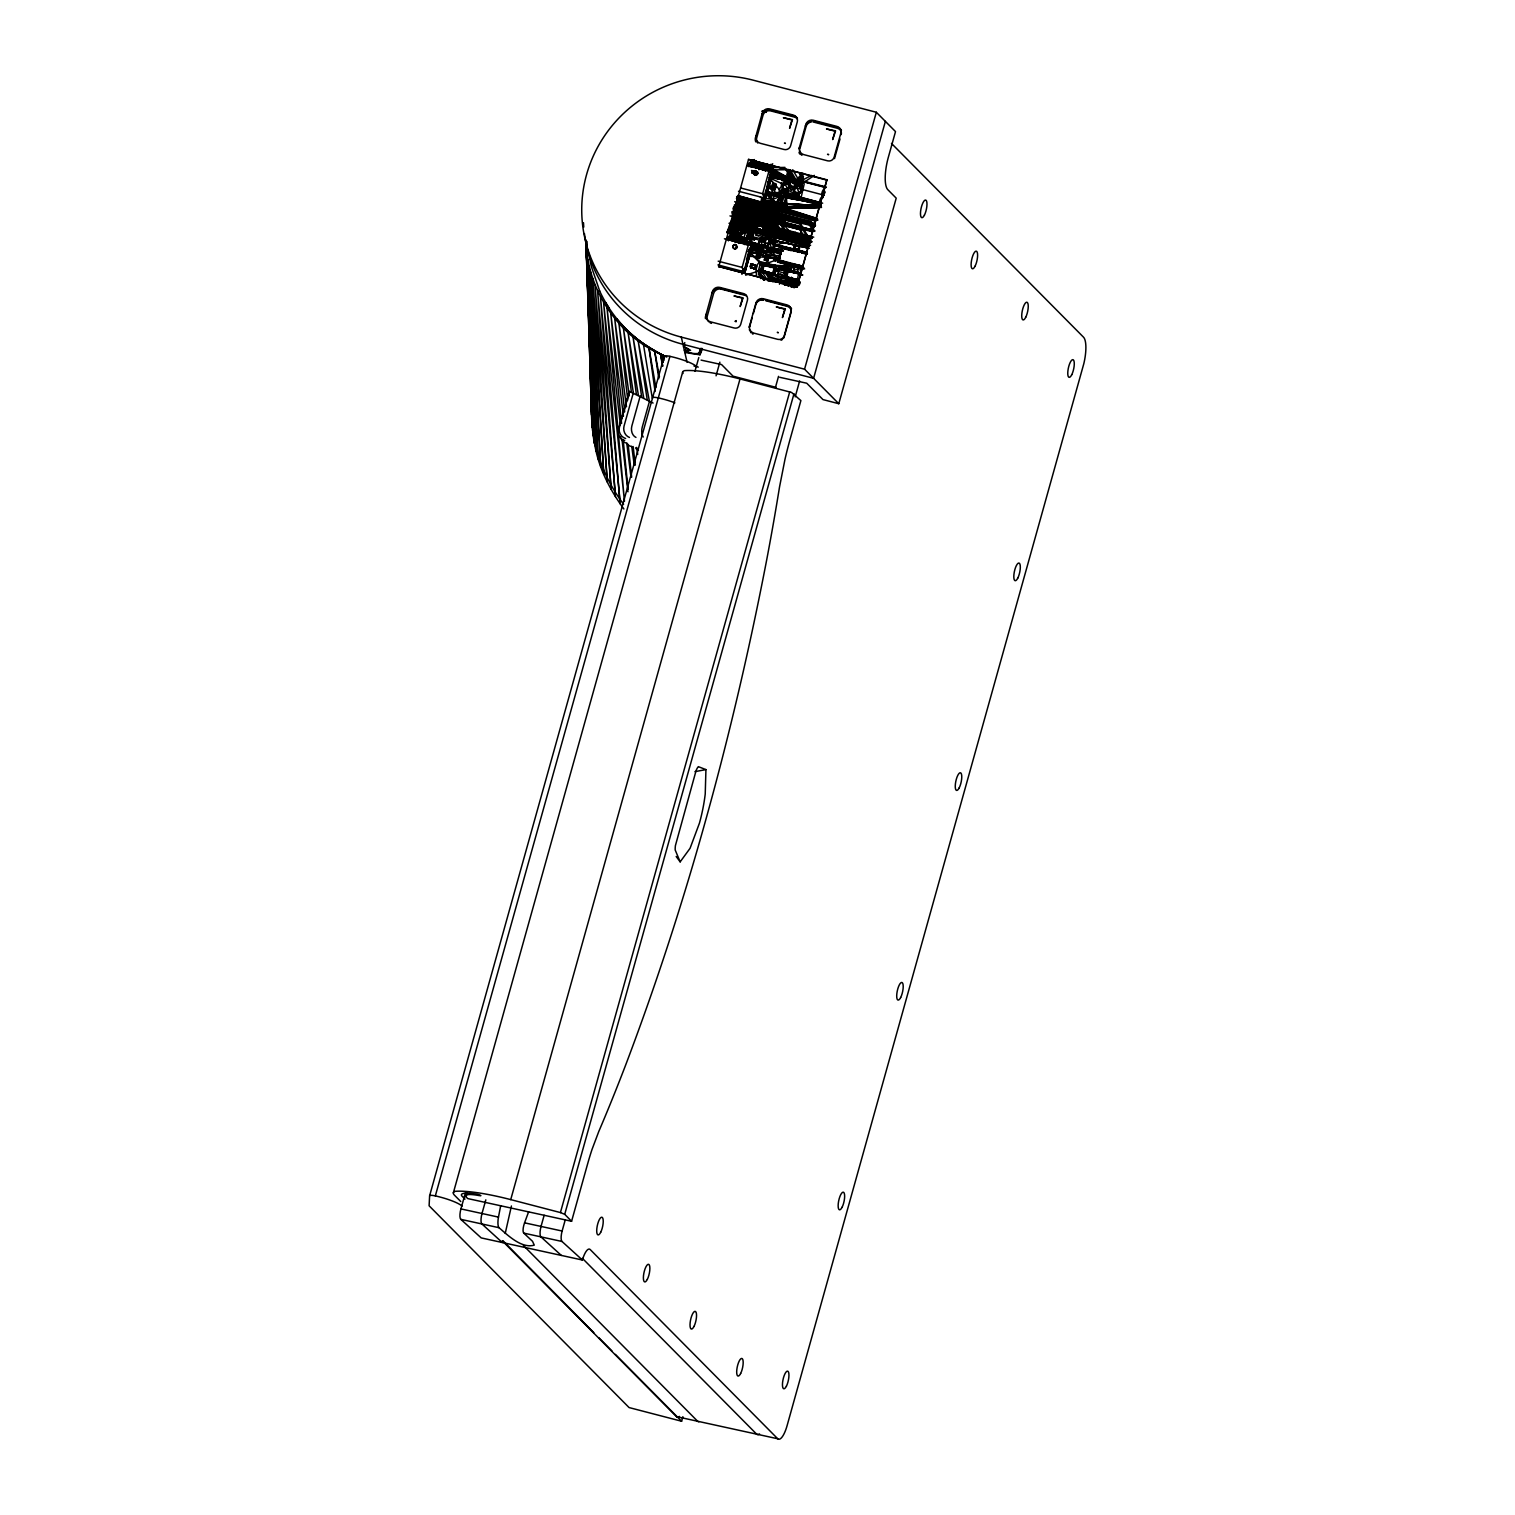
<?xml version="1.0" encoding="UTF-8"?>
<svg xmlns="http://www.w3.org/2000/svg" width="1515" height="1515" viewBox="0 0 1515 1515"><rect width="100%" height="100%" fill="white"/><g stroke="black" fill="none" stroke-linecap="round" stroke-linejoin="round"><path stroke-width="1.5" d="M623.877 508.964C608.727 488.36 596.702 464.291 593.937 438.649L585.907 240.146L592.081 427.533L590.585 369.3M786.834 209.979C783.141 192.254 787.478 193.958 798.045 198.541A3.409 3.352 -12.8 0 0 801.302 196.704L804.219 183.807L799.352 181.08L792.743 169.756M755.209 265.542L756.364 265.807L753.959 265.163L756.364 265.807C750.361 265.333 759.11 264.121 755.871 268.325C753.466 270.409 752.065 266.034 755.53 268.685L753.788 267.909M772.347 277.908L773.502 278.173L771.097 277.51L773.502 278.173C767.613 275.408 777.952 280.9 769.071 280.9M787.592 281.866L788.747 282.15L786.342 281.487L788.747 282.15C783.198 278.779 793.368 286.827 784.732 284.593L786.758 285.312M798.727 246.547L799.882 246.812L797.439 246.282L799.617 246.358L799.39 249.331L797.932 249.994L796.795 248.82L799.049 249.672L797.023 248.744M756.553 275.73C755.928 271.223 755.455 262.076 761.647 261.943L790.792 269.5L792.307 265.125M782.763 208.672C793.633 210.774 783.16 205.775 786.304 196.344L785.849 207.763L783.009 208.18L817.456 218.671L786.512 208.559L749.868 200.132L786.986 206.854L821.225 205.434L782.422 209.108L786.304 196.344L786.569 209.865L786.304 196.344L821.225 205.434L782.422 209.108L776.797 212.706L734.661 201.722M796.17 184.451C812.21 192.329 785.13 179.925 801.511 186.023M752.311 267.435L752.463 267.871C747.293 266.735 754.11 267.076 751.554 268.269L750.077 266.375L753.353 264.386M757.595 252.778C757.519 255.959 755.909 250.013 760.246 254.122L761.193 252.645L760.208 255.296L758.144 251.812M821.49 207.46L782.876 208.426L786.512 208.559L786.304 196.344M807.003 253.876L782.043 246.793L778.634 261.584L803.177 267.985L802.704 266.167L778.388 259.822L803.177 267.587L778.18 261.072L782.043 246.793L807.003 253.876L773.105 244.881L807.173 253.346L773.54 244.919C779.979 238.613 761.704 236.378 759.981 238.669M696.616 366.573A22.687 4.091 15.6 0 0 669.914 356.347A7.954 1.439 15.6 0 0 664.195 356.233L429.616 1195.79L429.105 1205.789L629.085 1407.568L681.617 1421.24L682.886 1416.695M663.968 360.418L664.195 356.233M768.692 258.592L766.552 259.936L764.734 259.463L765.264 258.308L768.238 258.345L765.908 259.766M751.326 244.407L752.974 244.938L744.869 272.567L752.387 245.051L751.364 244.767L744.13 270.901L744.187 272.189L751.497 244.294M772.991 173.146L773.426 170.987L771.874 170.722L764.734 198.503L771.817 170.911M765.529 240.449L763.257 248.668L757.973 247.456L763.219 248.782L757.973 247.456L760.303 238.575L765.17 241.207L759.943 239.843L760.246 238.688L765.511 239.938L752.368 236.681M758.257 245.866L763.427 247.362L759.924 239.806L765.189 241.037L759.962 239.711L757.898 247.134L763.219 248.782L765.511 239.938M768.825 242.002L774.07 243.195L772.347 249.388L767.12 248.062L772.347 249.388L768.825 242.002L774.032 243.423L774.392 242.135L769.166 240.79L766.855 249.672C770.586 252.721 775.85 249.293 768.919 249.028L772.442 249.748M794.258 192.007L796.208 184.338L799.731 185.758M794.182 191.629L799.333 193.125L795.848 185.569L801.075 186.97L795.886 185.474C787.232 195.435 804.2 199.09 801.435 185.701M770.718 267.511L774.146 265.239L790.792 269.5L786.967 268.534L784.637 276.582L786.721 278.381C787.137 275.01 786.19 267.89 788.311 270.2L788.52 271.924M788.311 270.2C786.569 280.767 784.107 279.688 786.55 269.746L800.488 273.363L800.772 274.954L799.049 274.291M764.431 265.371L776.324 267.076L774.752 275.2L772.707 273.325L774.487 266.924L762.367 263.459L760.795 271.639L762.537 272.113C765.264 262.587 761.912 259.084 760.776 271.677L762.632 271.772M730.06 236.132C733.771 235.033 736.176 224.409 729.207 225.905L733.374 227.231L730.097 226.625M728.336 236.908L759.356 245.108L757.973 245.885L757.727 249.293L770.927 252.721L779.6 249.539L782.952 250.316M751.876 161.897L766.628 165.476L767.404 166.839L750.607 162.446L766.723 166.328M763.996 229.958L764.147 231.151L763.333 227.269L767.991 227.364L810.184 236.889L732.37 218.217L799.731 236.795L787.364 233.689M767.802 247.286C764.431 251.036 760.587 242.589 768.238 247.305M730.571 224.296L730.855 221.815L762.443 230.507L766.76 229.352L765.643 227.42L732.578 218.16L812.135 237.344M768.787 243.688L769.98 239.465L808.877 248.195M769.033 232.78L769.677 232.59C766.42 219.391 813.479 245.127 812.04 237.457M769.525 231.397L769.677 232.59M769.222 279.82L767.878 280.199L768.768 276.961L770.434 276.772L768.067 276.166L770.15 277.321L769.222 279.82L787.933 283.57L793.14 280.597M771.855 228.443C773.464 239.843 773.597 224.485 768.673 229.504C769.582 235.564 775.263 229.731 771.646 226.341L765.511 224.618M774.582 233.31L777.517 233.651L774.241 232.78L775.017 229.977L777.952 230.318L774.733 231.416L777.517 233.651L777.952 230.318L769.487 228.538L773.142 232.685L772.044 230.545M775.604 229.712L776.4 231.681L774.373 233.632M771.002 254.993L775.055 254.804L774.203 257.91A3.295 3.238 -12.8 0 0 775.756 261.413L777.233 255.372C771.343 259.235 747.387 242.495 750.645 251.604L744.509 273.382M793.955 193.03C809.976 197.083 782.782 189.905 799.163 194.393C797.231 198.067 778.577 180.777 782.308 192.67L822.683 203.18M780.964 235.014C775.169 225.735 808.48 240.62 812.362 237.912M780.528 234.901L780.585 234.276M788.766 278.192L782.952 277.718C820.713 284.668 769.033 279.745 786.418 274.707M785.622 237.116L787.137 233.14L811.889 237.647M786.115 235.715L786.266 236.908L785.414 235.886M775.15 204.071L764.677 201.23L777.839 205.434L764.677 201.23L778.009 205.169L776.741 204.222L780.869 194.924C774.904 202.234 749.338 200.226 776.021 206.362C779.979 204.506 782.573 196.249 779.468 192.935A6.174 6.06 -12.8 0 1 781.21 186.667L781.551 182.879L791.985 185.606C787.118 192.5 796.473 188.958 793.841 182.842C788.463 182.482 777.99 176.895 769.923 175.967M733.222 210.774L779.808 222.894L787.137 233.14L785.262 233.821L785.641 236.189L788.879 235.109L786.74 232.571L781.21 231.132L775.964 224.353L731.897 212.876M788.255 233.992L793.784 235.45L788.842 234.238L789.883 235.753L788.917 237.079L788.728 233.916L792.818 233.916M809.957 242.911L786.74 236.832L794.599 237.533L794.466 234.579L791.606 235.185L792.193 238.821L791.322 235.753L788.917 234.503L792.193 234.011L792.932 231.7L791.057 231.928C794.277 238.499 791.095 234.711 788.311 233.462C791.209 233.234 788.52 238.594 786.152 236.586M791.796 238.347C793.746 232.06 783.577 228.292 783.918 221.91L734.207 208.956M732.37 218.217L765.018 227.383L763.333 227.269L764.791 230.469L792.44 237.666C797.856 236.586 789.826 232.098 788.955 230.545L792.08 234.787L788.728 233.916M738.127 199.961L776.362 209.922L780.907 207.347L784.808 193.333C788.823 190.17 800.943 201.135 799.2 191.894M800.583 188.485C808.934 176.99 772.12 182.292 770.321 175.418M788.463 285.899L796.057 281.582L795.508 279.953M774.525 266.848L762.386 263.459L764.071 264.046L762.215 270.749L772.707 273.325L776.267 267.227C773.995 264.633 775.832 271.942 774.714 275.294L758.485 271.109L745.626 275.162M798.689 273.136L786.55 269.746L800.45 273.476M783.728 183.448L784.107 184.66M772.972 274.84L774.752 275.2L758.352 270.712L760.076 264.538L796.17 273.211M766.476 194.715L768.313 181.819L767.935 195.359M791.322 235.753L790.262 238.669L731.082 223.254L731.953 222.307L763.636 226.208L762.443 230.507L732.692 222.648L733.071 225.091L732.484 222.459L763.636 226.208L729.984 215.888M733.184 224.845L732.275 223.728L731.461 224.94M727.901 230.166L729.018 226.947L753.334 233.253C743.373 229.901 728.223 232.59 746.175 239.995M729.87 229.939C740.04 230.015 745.361 243.006 733.487 228.064L737.843 234.219L731.442 235.355L746.081 239.162L738.866 234.484L733.014 237.382L743.183 240.355L745.986 231.094A3.276 3.219 -12.8 0 1 748.448 228.935L792.781 240.563L796.776 238.31L793.652 237.514L793.974 238.916M750.72 163.014C757.898 162.692 754.375 164.662 756.761 166.214M747.217 200.15L736.745 197.101L748.41 199.753L736.593 196.685L761.685 203.218L766.154 193.295L768.162 181.989M766.154 193.295L767.916 193.465L767.082 192.291L772.29 173.657L824.33 186.894M770.605 175.286C773.559 178.903 765.492 185.455 771.495 186.762A7.935 7.764 -12.8 0 1 770.51 200.188L776.475 202.991L820.789 205.87L775.945 202.859L775.093 203.786L764.848 200.965L775.112 203.521L775.604 205.718M775.396 205.207L776.551 204.298L777.176 205.377M776.873 205.851L776.229 202.877L780.869 194.924L776.892 203.692L778.009 205.169L776.021 204.62L786.702 206.816M768.541 187.879L768.976 188.012A5.643 5.53 -12.8 0 1 772.688 193.371L771.987 195.871A5.643 5.53 -12.8 0 1 765.984 198.673L765.548 198.579M788.614 271.564L786.872 271.166M798.708 273.022L797.136 281.146L786.74 278.23L798.916 281.563L797.136 281.146L796.928 279.423M755.777 266.337L755.341 267.909M772.915 278.703L771.571 280.692L772.48 280.275M787.724 284.233L786.815 284.65L788.16 282.68M799.295 247.343L798.86 248.915M768.389 181.8L767.329 193.787L772.366 195.075L766.817 194.109L776.229 202.877L768.541 200.851L775.415 203.048L775.813 205.907M762.537 272.113L760.833 271.526M785.338 143.471L784.429 143.111L785.395 143.319M778.255 332.561L777.29 332.334L778.199 332.713M787.554 285.521L788.898 285.691L787.592 285.369M750.645 246.055L763.427 249.729L757.727 249.293C765.7 247.437 775.472 260.959 774.373 242.154M772.688 273.344L774.411 273.931L760.492 270.143L774.411 273.931L762.272 270.56M797.174 281.108L798.954 281.468L784.675 276.393L788.255 270.409M790.262 238.669L730.287 223.822L760.189 230.848L760.284 228.86L731.897 221.417L730.855 221.815L731.991 223.784M737.275 247.343L734.794 244.502L733.052 245.714L733.127 247.892L735.362 248.971L737.275 247.343L735.23 244.483L733.298 245.43L733.109 247.797M757.822 173.657L755.341 170.816L753.599 172.028L753.675 174.206L755.909 175.286L757.822 173.657L755.777 170.797L753.845 171.744L753.656 174.13M756.458 272.302L756.118 271.147M782.403 231.113L777.384 229.882L774.809 225.015L732.256 213.88M784.164 182.804C796.436 201.779 771.116 184.792 787.649 190.36L789.391 184.167L784.164 182.804L789.466 184.622L787.383 192.007L782.138 190.133M798.613 280.029L784.637 276.582L798.613 280.029L798.954 281.468M528.602 1211.849L524.569 1222.832A8.711 2.708 -72.8 0 0 523.773 1233.115L532.523 1241.315L534.265 1245.122C521.709 1248.871 508.131 1235.52 499.003 1227.699A8.711 2.462 -82.5 0 1 498.473 1217.113L500.67 1205.751M766.855 249.672C768.238 251.225 778.899 251.49 767.139 248.062L772.006 250.714L766.817 249.142L769.128 240.961M782.213 190.53L784.486 181.743L789.732 183.675L784.467 181.762M789.637 183.315L789.466 184.622M824.804 192.462L824.52 193.409M787.876 171.65L788.747 169.529L790.054 172.199L787.876 171.65L789.788 172.369M505.234 1233.399L511.426 1205.978M773.029 183.542L772.65 184.868L774.184 185.588L773.332 185.133C775.907 180.645 774.62 189.47 776.381 184.849C774.695 182.955 771.362 188.921 772.726 183.126M754.091 162.484L753.694 160.514M774.051 267.511L774.601 265.314M790.622 170.513C792.212 174.888 791.625 169.131 789.22 171.498L790.186 169.926M758.03 244.01L759.015 241.813L758.144 244.18M764.431 245.676L765.416 243.479L764.545 245.847M782.213 187.178L783.198 185L782.516 187.405M767.991 244.294L767.026 246.377L767.688 243.972M788.614 188.845L789.599 186.667L788.917 189.091M774.392 245.96L773.426 248.043L774.089 245.638M823.573 195.511L822.683 197.878L823.365 195.454M775.226 189.015C763.958 183.94 776.57 191.496 774.866 189.451L771.173 188.485L772.48 188.826M794.958 264.216L793.368 272.283M653.079 403.047L629.445 391.457L618.29 429.635A9.09 8.882 -12.9 0 0 624.691 440.467M629.445 391.457L619.427 427.306A9.09 8.806 58.1 0 0 625.638 438.517M633.459 392.404L624.047 426.056A9.09 8.124 83.9 0 0 629.482 437.475M640.239 395.888L631.85 425.98A9.09 6.893 -86.8 0 0 635.959 437.418M649.575 400.926L642.265 427.079A9.09 5.208 -81.8 0 0 643.231 437.021M429.616 1195.79A7.954 1.439 15.6 0 1 435.335 1195.903L669.914 356.347M684.799 342.598L683.568 346.973A8.957 1.61 15.6 0 1 689.268 350.003A8.957 1.61 15.6 0 1 684.326 350.268M686.049 348.128L684.837 352.484L699.949 354.813L702.221 349.302M453.345 1192.854L682.64 372.16M718.697 266.81L748.524 159.397L826.906 179.793L797.06 287.225L718.602 266.451L797.06 287.225M728.336 240.374L729.34 236.795M732.256 226.606L733.127 224.542L790.622 239.995L734.605 225.224L735.722 227.061L733.393 228.386M748.883 166.688L749.982 163.563M728.431 240.828L729.435 237.249M729.851 236.927L730.741 233.727C720.553 232.06 734.851 231.947 729.965 237.382M756.155 160.798L751.989 161.669L752.406 160.173L753.978 160.552M684.269 344.625L684.837 347.143L690.575 350.344L685.67 350.76L685.916 351.726L692.374 353.336A17.688 3.2 15.6 0 0 699.286 352.768L700.498 348.393M891.483 143.433L1083.528 337.201A24.732 7.367 -77.7 0 1 1083.831 363.638L787.08 1425.691A18.521 5.511 -77.7 0 1 777.725 1438.758L590.206 1249.553A15.548 4.621 -77.7 0 0 582.404 1260.025L481.202 1237.906L460.806 1219.348A8.692 2.594 -77.7 0 1 460.92 1208.913L465.37 1192.987M694.968 371.213L698.794 357.559M699.949 354.813L701.786 348.261M731.253 229.674L745.986 231.094L738.866 234.484L743.846 238.802L733.563 236.132L733.942 234.749L738.828 234.2M682.981 373.523A38.689 6.988 15.6 0 1 684.572 370.626A69.842 12.612 15.6 0 1 740.021 378.939L791.587 392.461L800.886 400.585L790.243 438.725A142.637 42.42 -77.7 0 0 785.035 459.083L779.543 486.902A825.202 245.43 -77.7 0 1 766.249 562.198C733.203 732.805 687.602 901.217 626.112 1063.833A821.888 244.445 -77.7 0 1 598.766 1131.535L592.024 1149.449A104.099 30.963 -77.7 0 0 587.593 1163.993L571.591 1221.279L467.737 1198.573L466.014 1196.831L467.283 1192.267M735.57 238.84L735.968 236.605L735.002 242.097M756.118 165.173L756.515 162.919L756.648 165.305L749.433 163.033L755.871 164.699M755.53 168.43L756.534 164.851M738.373 243.404L740.286 237.722L739.888 239.976M758.92 169.737L759.81 165.703M760.341 165.836L760.833 164.037L760.435 166.29M745.399 240.98L748.315 231.492L753.372 232.818L749.054 231.075M766.06 167.748L767.366 164.226M765.473 171.006L766.476 167.445M744.926 244.691L745.929 241.112M749.811 242.552L750.607 238.897L746.289 237.779L748.865 232.117L748.145 235.507M749.186 241.964L742.123 267.416L744.073 271.734L717.94 264.917M800.375 234.56L801.624 230.053L755.758 218.103L753.883 224.845L757.992 226.038M769.734 168.298L762.67 193.731L764.62 198.048L738.487 191.25M768.844 172.312L769.828 168.733M749.717 242.116L750.607 238.897L746.289 237.779M761.079 201.552C762.746 191.231 763.219 205.945 757.955 201.362L737.559 195.53L761.174 202.006M770.264 168.43L771.154 165.211L767.461 164.68M770.359 168.885L771.154 165.211M750.095 244.275L763.219 197.329M772.707 163.734L770.908 167.654L749.736 165.798M741.933 274.404L743.164 269.973M746.441 259.841L749.641 248.441M750.91 243.896L766.192 189.186M767.461 184.622L769.374 177.785M485.823 1199.861L481.997 1213.515A8.692 2.594 -77.7 0 0 481.884 1223.95L502.298 1242.527A15.548 4.621 -77.7 0 1 502.866 1240.69L593.823 1332.67M716.065 375.815L719.871 362.161M775.282 204.298L761.894 202.84L766.344 193.806L775.282 204.298L764.677 201.23L775.491 204.487L761.894 202.84L766.306 192.765L768.181 181.914L765.416 198.901L767.158 194.034L821.3 204.052M772.48 173.013L772.934 171.384L748.031 164.832M771.76 188.03L776.021 187.424L772.233 186.515A4.242 4.147 -12.8 0 1 774.998 187.235L776.021 187.292L771.911 187.519M750.929 263.799L753.447 264.462L750.929 263.799L752.311 264.784M750.607 266.905L753.372 264.955L750.777 264.33L753.372 264.955L750.38 265.939L753.372 264.955M774.601 188.769L775.434 188.296M764.545 231.606L764.583 227.458L766.306 228.348L766.533 231.265M756.667 256.035L758.447 255.921L756.421 256.944L759.47 258.421L755.909 257.512L756.042 255.789L760.322 255.959L757.595 257.247M763.901 228.632L764.583 227.458M766.079 229.182L765.662 227.742M758.239 257.417L759.64 257.796L756.421 256.944L760.303 256.319M812.021 237.268L764.014 226.322L767.991 227.364L766.779 231.643L762.443 230.507L763.333 227.269L763.674 228.538M769.431 230.072L770.112 228.898L770.074 233.045M770.775 228.159L765.075 225.659M769.052 231.871L772.006 231.34L772.082 232.704L771.192 229.182M788.766 174.945C794.068 173.808 789.126 172.464 787.611 174.642C797.079 177.482 782.535 175.248 788.482 172.767M786.588 180.702L787.194 178.562M766.704 255.221L765.908 255.278C762.064 257.891 769.961 250.884 768.806 257.512C767.347 257.891 769.734 253.497 765.908 255.278L766.95 256.243L767.859 254.671M772.631 232.837L771.533 231.738L771.855 233.159M771.286 239.711L771.893 237.571M790.925 175.57L787.611 174.642L789.429 175.115L791.417 173.562M788.766 181.27L789.372 179.13L769.942 172.255M775.604 234.484L775.642 230.356L777.365 231.227L777.612 234.143M774.184 235.639L776.513 236.245M774.96 231.511L775.642 230.356M749.186 327.24L755.928 303.019A6.117 5.984 -12.9 0 1 763.427 298.758L787.043 304.913A5.624 5.511 -12.9 0 1 790.963 311.654L784.259 335.648A5.303 5.189 -12.9 0 1 777.763 339.341L753.978 333.148A6.268 6.136 -12.9 0 1 749.603 325.63M773.464 240.279L774.07 238.139L775.585 238.594L777.29 242.495L761.098 237.268L765.851 238.499L764.677 242.722L768.881 243.801M775.68 232.723L774.885 233.424L775.207 230.659M799.049 148.735L805.791 124.514A6.117 5.984 -12.9 0 1 813.309 120.253L836.924 126.408A5.624 5.511 -12.9 0 1 840.844 133.15L834.14 157.143A5.303 5.189 -12.9 0 1 827.645 160.836L803.859 154.644A6.268 6.136 -12.9 0 1 799.484 147.125M749.565 327.089L752.103 318.036M753.372 313.51L755.89 304.477M775.377 234.711L775.964 232.571M777.138 232.06L776.722 230.621M799.806 149.076L806.132 126.465A6.23 6.098 -12.9 0 1 811.358 121.976M781.134 235.942L781.172 231.795L782.895 232.666L783.141 235.583M460.768 1201.547L454.538 1195.259A38.689 6.988 15.6 0 1 455.276 1191.301A69.842 12.612 15.6 0 1 510.725 1199.615L740.021 378.939M780.49 232.95L781.172 231.795M782.668 233.518L782.251 232.079M793.595 192.689L794.409 190.985M799.806 176.838L801.587 176.725L799.541 177.747L802.59 179.225L799.049 178.315L799.163 176.592L803.499 176.895L800.715 178.05M772.461 277.397L773.048 275.257M781.418 249.52C776.892 271.602 778.312 252.304 782.346 248.346L782.005 247.362L806.34 253.138M782.043 246.793L778.18 261.072L802.704 266.167M802.874 178.675L799.541 177.747L801.378 178.221L803.367 176.668M803.954 174.339L802.174 174.793C796.795 170.513 802.95 178.656 803.064 174.111L804.238 173.789L803.234 173.468M786.664 237.382L786.702 233.234L789.732 237.003M778.634 261.584L780.755 254.028M786.02 234.389L786.702 233.234M788.671 237.022L787.781 233.518M778.596 271.526L778.255 268.553L801.34 267.284M781.74 260.807L781.134 262.947L786.399 263.023M788.595 238.158L789.334 234.636M792.231 234.674L791.55 235.829L793.311 234.958L794.731 237.969M793.727 236.397L793.311 234.958M783.615 272.833L784.581 270.541L786.361 270.674M782.838 281.222L785.338 281.866L783.028 281.222C789.599 282.813 779.865 281.714 783.842 281.43L784.013 280.313L783.198 281.26M782.687 281.752L785.376 282.282L783.085 283.135L783.009 281.904L785.376 282.282L783.861 284.517M794.485 246.585L796.966 246.017L794.125 245.544L793.349 248.782L796.019 248.877L793.822 246.642L795.318 247.816M785.849 280.881L786.455 278.741L788.236 278.874L782.668 277.397L788.576 278.571L782.516 276.999M788.539 271.242L789.145 269.102L790.792 269.5C785.565 265.352 781.532 273.287 779.07 266.47L778.653 268.761L802.42 274.859L798.386 273.798M784.903 284.479L787.914 285.009M799.295 265.371L797.761 270.863L799.674 274.139L802.817 275.048L799.295 274.291M796.985 286.865L826.906 179.793M824.084 194.015L824.899 191.382M834.519 158.602L840.011 138.982M544.15 1215.257L541.044 1226.43A8.692 2.594 -77.7 0 0 540.912 1236.865L561.326 1255.424M775.377 387.707L778.54 376.345M510.725 1199.615L560.417 1212.568L789.713 391.874M571.591 1221.279L564.716 1214.329L794.011 393.654M582.404 1260.025L561.989 1241.467A8.692 2.594 -77.7 0 1 562.122 1231.032L565.247 1219.859M795.186 396.854L799.636 380.947M876.333 112.261L895.517 131.597L888.339 157.276A27.119 8.067 -77.7 0 0 887.809 189.678L896.217 198.162L838.78 403.71L804.56 369.187L876.333 112.261L753.106 80.162A135.611 132.752 -12.9 0 0 586.57 174.623A135.611 132.752 -12.9 0 0 681.314 337.106L687.09 362.35M885.385 121.37L813.593 378.314L682.962 344.303A135.611 132.752 -12.9 0 1 584.43 233.556M782.554 276.563L763.2 272.662L777.006 275.938L779.032 269.916L775.188 271.791M766.666 195.227L766.306 192.765L767.556 192.5L772.82 173.789M728.412 229.125L731.669 229.977L730.855 234.181M748.259 234.295C754.072 233.064 749.471 243.688 746.403 238.234M750.19 239.219L752.235 233.405L748.978 232.553M778.786 258.932L780.869 249.445M795.034 187.86L794.049 189.943L794.731 187.519M801.435 189.526L800.45 191.61L801.132 189.186M779.468 284.233L780.225 281.601L787.933 283.57L772.063 279.461M730.325 234.03L732.389 228.235L729.113 227.383M746.914 238.366L747.634 236.946M770.851 164.321L770.737 165.533L771.286 164.415M791.398 277.15L789.694 280.578L787.005 281.184M774.411 242.646L769.203 241.283L774.449 242.57M778.54 259.614L781.02 250.089M786.399 277.056L784.637 276.582M796.833 279.764L798.575 280.18L786.474 276.753L796.909 279.536M754.356 240.071C756.818 234.977 751.307 239.484 753.997 240.014M765.245 241.529L760.019 240.184M761.837 114.742L762.121 113.909A6.969 6.836 -12.9 0 1 769.506 109.724L794.807 116.314A6.496 6.344 -12.9 0 1 797.458 118.303M711.974 293.247L712.258 292.414A6.969 6.836 -12.9 0 1 719.625 288.229L742.009 294.005M805.393 126.067L805.677 125.253A6.969 6.836 -12.9 0 1 811.226 121.067M699.286 352.768L700.744 348.923M757.955 246.945L763.2 248.82L758.049 247.305M757.86 173.146L754.622 175.096M787.819 209.6L787.232 206.968L821.225 205.434L787.061 208.54L787.232 206.968L776.854 203.976L821.206 206.154M766.211 193.56L761.894 202.84L763.238 197.992L765.984 198.673M777.062 205.642L776.475 202.991L780.869 194.924L776.892 203.692M789.807 185.038L788.406 185.872L824.349 195.246M780.869 194.924L776.835 203.427L821.206 206.002M794.296 240.355L776.684 244.635L775.055 246.718L773.938 244.805L807.381 253.327M751.307 240.525L749.906 241.302M777.858 234.2C774.127 228.235 787.213 230.659 783.047 235.09C777.971 235.431 779.941 226.133 777.384 234.598M783.672 235.09L783.482 231.757L786.077 232.856L780.111 234.749M800.337 282.339L767.953 280.881L763.124 273.571L764.583 271.886M766.704 272.681L766.135 274.234L770.832 279.726M747.937 235.166L751.516 235.98M766.325 231.719L767.991 227.364L766.192 227.686M781.892 283.93L784.543 282.301M766.76 229.352L767.991 227.364L766.609 228.159M826.338 187.046L770.51 172.502L791.152 179.509L785.849 169.453M764.961 272.984L770.396 274.404M772.442 267.076L767.101 265.712M789.126 279.271L794.58 280.692M799.863 174.111L802.363 175.664M766.798 228.727L767.991 227.364M763.617 229.163L762.443 230.507L809.749 242.873L732.824 222.875L760.151 230.413M776.627 205.983L776.305 204.563L778.009 205.169L776.551 204.43L786.171 207.025L775.756 204.601L786.512 208.559L760.492 203.616L817.021 219.239M779.789 276.601L777.081 278.268L778.331 273.742L786.115 275.749M796.739 286.657L799.92 283.513L796.284 286.752M680.159 861.865L690.064 848.305L699.419 823.232A59.596 17.726 -77.7 0 0 705.232 793.993L705.933 769.601L698.358 766.666A9.469 2.822 -77.7 0 0 696.01 770.908L675.425 845.559A11.325 3.371 -77.7 0 0 675.198 850.01L680.159 861.865L676.182 856.486M774.866 231.852L776.4 231.681L775.055 232.837M783.066 234.219C783.085 237.003 777.271 231.492 781.001 231.909L775.964 224.353L781.607 231.7L776.759 223.5L731.859 211.721M785.641 236.189L791.171 237.628L787.364 236.908C798.613 240.014 779.941 234.2 786.531 233.348L779.808 222.894L786.74 232.571L784.031 232.874M791.303 234.579L791.928 236.605M774.07 238.139C768.408 234.655 758.295 237.685 755.568 233.594A3.276 3.219 -12.8 0 0 754.584 230.526L792.781 240.563L793.443 238.253C787.952 235.071 795.299 240.393 797.382 236.17A4.393 4.299 -12.8 0 0 795.11 232.268L793.841 234.901L810.317 237.779M751.989 161.669L754.451 159.548M751.042 162.465L766.628 165.476M811.434 175.399L796.606 183.163L796.227 187.443M764.98 258.554L766.76 258.44L764.98 257.702L764.223 260.012L768.105 260.75L766.552 259.936M753.618 172.123L755.796 170.892M733.071 245.809L735.684 244.635M794.201 287.528L799.447 283.57L794.333 287.282M793.993 287.698L799.39 283.608M824.463 188.977L823.194 189.905A8.56 8.37 -12.8 0 0 821.793 194.886L822.285 196.742L821.016 197.726A8.56 8.37 -12.8 0 0 819.615 202.707L820.221 204.127M753.845 171.744L754.924 171.006M733.298 245.43L734.377 244.691M793.462 233.992L787.289 232.477L797.382 236.17L794.428 237.685M769.942 175.399L801.378 184.073L814.388 175.361M762.973 231.189L764.374 230.697M775.396 188.068L771.646 186.818M786.815 281.923L787.364 281.809M786.645 285.293L784.77 284.971M796 286.695L799.352 284.801M793.405 286.657L799.238 283.343L791.493 287.339M732.976 229.901L735.741 228.329L735.154 230.469L738.79 232.799L739.434 235.772M738.562 234.257L738.165 235.639L733.487 228.064L738.79 232.799L745.986 231.094L738.866 234.484L748.107 231.89C735.892 231.473 736.29 237.041 748.107 231.89L739.263 233.102L739.756 235.317M766.704 236.378L770.34 237.23L766.268 236.226M765.757 253.611L762.916 252.74L766.192 253.781M786.399 283.949L787.364 283.608L784.581 282.737L786.626 283.835L785.509 283.551M770.775 280.142L770.302 280.408M763.825 229.731L762.443 230.507L764.223 230.185M775.699 184.83L775.661 183.694L774.184 184.451M762.234 268.401L758.39 270.276L762.518 271.355M791.36 286.96L798.765 283.191M792.383 236.207L793.159 235.374M757.121 174.755L755.455 175.229M736.574 248.441L734.074 248.782M791.095 286.657L799.163 283.116M771.893 254.918L774.26 253.138L775.244 249.274L773.483 246.282M776.419 280.597L778.123 282.245L780.225 281.601M776.4 258.705L748.391 251.244L763.371 264.671L777.214 259.614L748.391 251.244L761.269 264.14M802.174 185.417L785.717 180.474L782.138 180.739L786.096 178.278M765.416 198.901L760.379 197.367M766.609 251.509L771.779 252.607L778.653 250.354L778.161 252.058L776.608 249.369L779.96 247.286L799.844 252.418M733.563 236.132L738.6 234.541L739.187 235.904M739.263 233.102L745.986 231.094L739.301 234.143L748.107 231.89L739.396 233.348L745.986 231.094L739.434 233.897L748.107 231.89L739.453 233.613L745.986 231.094L739.055 232.912M754.318 264.898L755.985 265.258L755 264.822M788.217 285.824L798.67 282.964M796.265 273.268L784.997 270.409L789.466 271.488L803.897 267.587M770.321 231.909L768.711 231.34L771.533 231.738M776.172 234.768L774.032 231.549L775.207 234.03M781.702 236.207L780.206 233.48M787.232 237.647L785.736 234.92M769.544 279.764L770.624 279.839L769.734 279.196M769.147 230.602L769.942 229.03M768.181 257.72L768.503 256.849M786.683 234.333L791.606 235.185M791.606 171.214L791.303 170.684M767.329 254.747L768.73 256.035M789.201 236.529L788.633 234.882M694.93 771.646L705.933 769.601M767.878 280.199L768.881 280.029L767.897 280.067M731.442 235.355L738.316 234.522L731.764 234.181L738.6 234.541L731.442 235.355L738.051 234.408L731.764 234.181L733.942 234.749M768.067 276.166L770.434 276.772M794.409 236.548L797.382 236.17M772.006 231.34L772.139 229.598M788.917 237.079L788.879 235.109M785.3 284.214L798.557 282.642M758.314 252.532L759.204 252.342M787.857 173.733L789.637 173.6L787.857 172.88M747.141 165.703L771.987 171.062L758.882 168.43M799.977 193.238L793.254 193.901L799.352 195.492L793.235 194.337L798.405 196.306M724.416 238.802L748.372 245.051L751.44 244.748L747.065 243.858M769.544 234.674L766.401 233.84L770.984 234.806M821.225 205.434L787.308 208.388L819.274 207.479M790.944 172.293L791.417 171.877M771.173 188.485L774.335 188.996M758.182 166.764L770.548 169.907L774.828 166.593M776.021 204.62L785.982 207.233L775.756 204.601L786.247 208.464L783.009 208.18L785.906 208.028M775.32 186.402L775.51 185.493M787.573 239.124L790.357 239.843M754.11 265.598L754.981 265.485M771.571 277.946L772.12 277.851M787.497 208.199L819.35 207.404M772.65 184.868L774.014 185.114M788.558 171.252L789.902 171.479M770.908 167.654L785.035 167.408M770.548 169.907L786.19 169.718M819.331 207.025L787.44 207.157L787.933 209.354M787.232 206.968L819.255 206.968M821.452 206.93L786.986 206.854L776.741 204.222L786.418 206.892L776.551 204.43M772.423 281.714L798.405 282.32M795.318 244.957L794.674 245.922M763.371 252.607L764.109 252.361M766.59 256.224L765.908 255.278L766.779 256.3M783.009 208.18L786.039 208.275M788.444 237.476L788.595 235.658M791.322 174.13L788.917 173.676M803.272 177.255L800.867 176.8M768.067 237.533L767.366 236.813L768.787 237.495M760.151 256.452L757.803 256.111M768.465 258.951L766.117 258.611M765.302 265.182L774.222 267.492L765.302 265.182L801.454 266.829M801.416 268.231L800.242 270.428L801.397 272.302M794.125 237.098L810.487 237.969M763.371 264.671L803.177 266.867M775.794 231.89L775.472 230.469L774.733 231.416M747.709 256.205L780.414 258.156M788.387 169.566L796.606 183.163L801.776 184.262L797.023 183.012M820.846 205.926L776.475 202.991M796.473 246.301L795.148 244.957L796.436 245.297M757.102 254.312L757.405 253.441M799.806 175.986L800.28 175.873M756.667 255.183L757.14 255.069M764.98 257.702L765.454 257.588M767.026 279.877L798.102 282.169M797.382 249.861L798.557 249.937L796.833 249.445M753.883 268.856L755.038 268.95L753.315 268.458M782.043 237.685L779.297 236.965M766.117 191.629L772.688 193.371L767.897 192.935L772.366 195.075L766.628 193.958M749.565 165.627L756.477 166.271M730.287 223.822L731.12 222.97L731.593 225.186M731.897 221.417L733.014 221.739M781.21 231.132L778.502 231.435M749.584 164.567L756.212 166.252L749.622 165.571L756.212 166.252L749.054 164.207L755.739 165.949M758.276 166.783L766.59 168.923L759.148 166.347L770.453 167.635L797.458 183.031L770.889 175.475M780.206 274.253L782.27 274.783L780.964 278.93L779.24 276.847M770.775 232.59L769.544 232.268M776.305 234.03L775.074 233.708M781.835 235.469L780.604 235.147M759.242 166.347L770.453 167.635L759.488 165.495M786.512 235.204L793.121 235.999L785.982 234.92M749.944 250.183L770.927 252.721L762.481 250.543M731.802 225.356L730.476 222.232L731.669 222.383M756.212 166.252L749.603 165.287M791.834 235.696L793.614 236.037M795.091 236.378L810.79 238.442M757.197 165.874L770.453 167.635L749.887 165.76L770.453 167.635L759.526 165.722M768.238 194.886L767.764 192.689L772.688 193.371L766.287 191.761M748.883 249.672L770.927 252.721L750.247 248.195M774.298 183.561L775.794 183.77L774.676 183.485M729.51 225.905L809.086 246.434L729.757 225.811M790.451 179.395L769.734 172.047M775.907 206.362L764.639 203.427M795.091 235.753L810.411 238.063M759.507 165.949L770.453 167.635L758.807 166.499L764.961 167.767L764.299 165.589M786.02 284.1L785.528 284.384M767.916 193.465L772.593 194.223L767.953 193.2M767.556 192.5L772.688 193.371L765.851 191.666M782.782 281.847L785.376 282.282M772.271 189.451L774.279 189.773M730.003 227.023L733.506 227.648L730.135 226.758M791.872 237.4L790.754 236.889L809.256 241.699M772.688 193.371L767.291 192.386L787.08 193.579M731.177 220.395L763.636 226.208L732.692 222.648L760.416 229.371L730.855 221.815L732.862 225.299M768.37 242.949L806.321 252.115M759.053 165.4L764.355 166.347L750.872 162.635M821.225 204.033L765.416 194.128M820.827 203.938L767.366 194.072L772.366 195.075M777.536 275.257L771.305 274.082L776.589 276.071M774.923 268.685L779.07 269.481L775.055 268.439M762.518 271.507L758.352 270.712L762.481 278.59M813.044 121.067L838.363 127.658A6.496 6.344 -12.9 0 1 841.469 130.347M786.512 208.559L749.868 200.132L761.685 203.218M731.499 220.035L763.636 226.208L731.48 219.277M798.5 246.49L798.083 246.509M764.033 299.743L763.181 299.572A6.969 6.836 -12.9 0 0 755.796 303.757M794.049 234.238L812.154 237.741M784.486 184.849L768.938 177.577L781.626 192.159L787.611 192.897L781.513 191.326M761.534 237.287L766.135 238.821L760.341 237.685L766.287 239.237L760.151 238.063L766.249 239.654L759.526 240.317L765.624 241.908L759.64 241.169L765.416 242.305L752.084 237.741M764.071 247.475L727.617 237.969L763.958 246.642L728.204 237.154M765.984 265.693L760.076 264.538L766.117 266.11M774.998 268.307L778.937 269.083L774.866 268.079L776.589 268.666L774.582 266.621L776.267 267.227M789.466 271.488L774.904 268.837M764.393 272.283L758.485 271.109L763.674 280.105M799.56 281.563L795.621 280.786L799.333 281.752M750.152 166.669L754.527 167.54M731.802 240.79L742.71 242.987M759.129 165.987L764.564 167.105L759.148 165.779M767.764 192.689L820.922 203.616M821.395 203.673L767.291 192.386L782.308 192.67L786.664 193.712L783.728 193.049L779.865 206.835L776.438 208.786L736.404 198.37M812.381 237.628L787.933 232.553L789.012 233.196M759.375 165.305L768.238 167.161L758.977 165.059M758.939 165.211L764.355 166.347L751.118 163.033M799.503 246.244L797.818 245.903L799.617 246.358M790.035 181.686L784.334 181.251L790.432 182.842M758.504 245.222L763.674 246.32M775.131 268.004L778.653 268.761L774.885 268.004M789.864 271.677L784.581 270.541L790.148 271.999M764.052 272.567L758.485 271.109L763.996 279.82M795.905 281.108L799.428 281.866M789.372 179.13L791.152 179.509M790.754 189.64L792.099 189.943L790.489 189.489M783.217 250.903L772.48 248.365M701.085 360.115L721.576 364.585L733.052 376.174L776.267 387.423M779.752 377.311L806.738 383.219L822.967 399.581L838.78 403.71M460.92 1208.913L498.473 1217.113M524.569 1222.832L562.122 1231.032M460.806 1219.348L499.003 1227.699M523.773 1233.115L561.989 1241.467M502.298 1240.823L676.542 1416.639L777.725 1438.758M759.185 165.154L768.2 167.142M772.233 228.727L776.286 229.598L774.184 225.981L732.181 215.016M751.686 172.786L755.701 173.676L751.762 172.653M773.862 240.374L807.154 247.797M770.415 239.484L809.048 248.195M751.667 172.369L755.549 173.259M734.699 208.104L815.032 226.398M779.183 249.672L783.236 250.6L772.536 247.968M791.322 195.7L789.012 194.999L790.981 195.454M766.401 233.84L768.238 234.086M749.243 163.696L755.568 165.173M768.086 276.791L770.283 277.302L767.916 276.696M792.856 182.614L793.765 182.709M770.832 227.174L772.139 227.496L732.446 217.156M732.218 222.345L760.189 230.147M796.947 249.558L798.557 249.937M753.428 268.572L755.038 268.95M768.938 279.233L769.828 279.442M751.459 162.332L766.59 165.911L751.8 162.048M782.441 189.034L787.63 190.473M761.363 203.502L750.304 200.87L760.928 203.654M792.269 238.272L810.298 242.589M762.916 252.74L765.094 253.194M802.59 173.297L801.397 173.619L804.086 174.32M751.004 162.938L768.294 167.105L749.755 162.238M770.302 176.744L789.637 181.497M756.686 164.548L749.433 162.825L756.118 164.567M748.997 164.112L755.606 165.722L749.149 164.037M734.302 208.862L784.77 221.152L785.603 222.572L797.799 225.754L809.711 245.866M766.666 233.878L768.711 234.371M755.701 235.242L758.75 235.98M758.958 166.764L765.567 168.373L759.148 166.65M790.773 176.1L787.099 175.191L790.641 176.119M802.723 179.206L799.049 178.315L802.59 179.225M732.938 208.464L784.77 221.152L733.355 207.498M759.602 258.402L755.909 257.512L759.47 258.421M767.916 260.921L764.223 260.012L767.783 260.94M765.454 200.87L775.415 203.048M776.305 204.563L786.171 207.025M732.484 222.459L760.416 229.371M770.946 231.947L771.987 232.212M776.475 233.386L777.517 233.651M783.047 235.09L782.005 234.825L782.327 236.245M808.896 241.908L793.065 237.703L793.387 239.124M783.236 250.448L779.6 249.539L783.444 250.543M749.546 162.806L756.402 164.51M769.525 176.516L785.281 180.436L769.525 175.948M769.961 176.592L785.281 180.436M774.032 187.462L775.68 187.879M737.426 197.613L747.653 200.188L737.029 197.423M732.73 219.296L765.018 227.383M809.881 241.377L794.599 237.533L809.483 241.491M793.538 238.234L810.79 242.57M809.218 243.574L731.745 224.05L808.877 245.487M768.408 242.533L776.684 244.635M774.298 244.502L805.734 252.399L774.506 244.066M784.581 282.737L787.933 283.57M750.607 162.446L767.026 166.65M734.642 208.331L784.77 221.152L734.813 208.218M765.226 225.716L772.139 227.496M767.082 248.157L772.328 249.502M750.455 248.024L754.83 249.142M750.001 164.605L755.947 166.139M795.848 185.569L801.075 186.97M736.612 200.794L815.809 221.152M733.999 210.528L813.915 231.094L734.15 210.112M759.924 239.806L765.17 241.207M730.419 237.173L759.223 244.559L730.041 236.927M727.181 238.007L764.09 247.04L758.163 245.506M793.046 272.454L796.757 272.908M766.476 200.984L775.226 203.256L765.132 200.832L775.112 203.521M737.048 199.09L817.835 220.035M735.836 203.483L814.994 223.955M735.646 204.62L813.214 224.712M736.555 205.32L813.782 225.299M734.018 210.036L814.805 230.905M729.548 225.224L808.915 245.714M728.62 236.946L778.843 249.956L728.26 236.889L758.92 245.07M797.193 281.014L784.978 277.927L797.231 280.843M766.363 112.318L761.856 111.144L766.23 112.356M826.982 180.171L748.524 159.397M772.044 170.627L773.426 170.987M770.643 173.221L825.845 187.614M769.525 174.263L784.846 178.24L769.809 172.653M801.378 184.073L797.951 183.182L790.811 170.93M782.687 188.39L788.255 190.663M781.626 192.159L821.13 202.783M740.892 188.049L762.67 193.731L764.677 197.215M736.423 203.332L811.036 221.512L814.35 226.53M735.589 204.033L809.786 223.368L814.559 231.416M735.949 204.942L813.707 225.224M734.415 204.828L814.521 225.716M734.302 205.756L800.147 222.932L811.453 242.23M733.752 206.779L799.522 223.898L810.146 242.116M814.01 230.318L735.059 209.714L813.347 230.223M733.222 209.638L780.433 221.929L786.74 232.571M755.758 218.103L801.624 230.053M732.332 215.982L813.744 237.173M771.343 228.216L777.384 229.882M786.209 233.764L793.065 235.545M764.336 228.311L765.435 228.595M769.866 229.75L770.965 230.034M775.396 231.189L776.494 231.473M780.945 232.628L782.024 232.912M786.474 234.067L787.554 234.352M792.004 235.526L793.084 235.791M786.815 234.465L788.558 234.92M791.701 236.908L791.796 234.977M728.317 229.447L731.575 230.299M748.164 234.617L751.421 235.469M728.223 229.712L731.48 230.545M748.069 234.882L751.345 235.734M728.09 229.996L731.404 230.735M727.844 230.242L731.177 231.019M747.709 235.412L751.023 236.189M727.692 230.564L731.044 231.227M747.558 235.734L750.891 236.397M727.598 230.772L730.874 231.625M747.463 235.942L750.72 236.795M727.503 231.019L730.779 231.871M747.368 236.189L750.626 237.041M727.408 231.322L730.666 232.174M747.255 236.492L750.512 237.344M727.295 231.625L730.571 232.477M747.16 236.795L750.417 237.647M727.2 231.984L730.457 232.818M747.047 237.154L750.304 238.007M727.086 232.344L730.344 233.196M746.933 237.514L750.19 238.366M807.419 253.895L781.589 247.703M784.562 248.933L791.266 250.676M736.082 237.06L740.38 238.177M746.857 240.525L729.207 235.923L745.153 240.336M728.279 237.116L772.839 248.839L766.211 250.335L771.779 252.607M757.803 246.472L727.484 238.518L748.372 245.051M750.758 245.79L757.5 247.551M781.248 254.122L775.661 252.664L776.172 250.865L777.498 253.157M804.654 268.894L777.441 261.962L803.177 269.045M760.833 264.102L773.786 267.492M774.392 270.428L785.603 273.344M795.489 280.389L799.503 281.43M799.144 281.96L758.788 271.45L764.81 279.726L758.788 271.45L758.466 274.177L760.871 278.646M718.167 261.167L742.123 267.416L744.13 270.901M788.482 281.695L770.87 276.923A3.409 3.333 -12.8 0 1 769.033 273.742M766.192 300.292L788.482 306.163A6.496 6.344 -12.9 0 1 791.587 308.852M765.7 300.709L787.308 306.333A5.246 5.151 -12.9 0 1 790.981 312.62L784.278 336.614A5.587 5.454 -12.9 0 1 783.312 338.527M681.314 337.106L804.56 369.187M693.984 366.005L698.282 367.122M766.59 168.923L758.636 166.726M773.559 189.11L774.866 189.451M816.983 220.186L737.578 199.412L817.627 219.997L737.862 198.408M735.476 205.131L815.108 225.943M734.945 209.941L814.634 230.829M813.271 231.435L733.904 210.585L812.76 231.89M812.192 241.718L794.92 236.984L810.866 241.169M767.953 260.315L764.734 259.463L768.067 260.391M759.167 271.621L772.139 275.01M801.378 178.221L802.761 178.6M789.429 175.115L790.83 175.494M735.854 203.578L815.562 225.205M794.92 236.984L810.449 241.112M776.078 230.261L775.472 230.469M728.999 223.311L810.601 245.222M801.852 252.948L805.734 253.971M560.417 1212.568L564.716 1214.329M774.241 232.78L775.282 233.083M779.77 234.219L780.812 234.522M785.3 235.677L786.342 235.961M768.711 231.34L769.753 231.643M771.949 185.228L773.881 186.004M749.698 241.567L758.769 244.066M763.295 245.316L767.84 246.566M789.012 194.999L791.247 195.605M665.236 356.158C620.999 338.773 589.6 293.872 586.248 246.661L592.668 430.752L594.202 443.327M787.97 171.725L789.978 172.293M759.223 166.158L764.961 167.767M751.591 170.438L756.099 171.706M769.601 175.532L796.606 183.163M751.535 170.797L756.042 172.085M736.555 201.003L815.07 223.652M750.512 267.966L751.554 268.269M754.584 230.526L761.628 232.59M777.214 259.614L748.391 251.244L776.816 259.425M794.409 248.403L796.019 248.877M730.476 222.232L732.067 225.47M792.799 197.177L787.857 195.7L793.235 197.348M747.88 164.984L768.919 171.365M728.317 239.086L741.725 243.252M727.049 238.499L742.199 243.309M750.853 246.074L757.349 248.138M765.624 170.722L748.353 164.605L765.586 170.191M769.885 171.612L791.436 178.713L770.074 169.832M744.168 294.573L744.944 294.819A6.496 6.344 -12.9 0 1 746.403 295.652M738.241 232.837L731.821 230.659L738.506 232.78L733.487 228.064L737.71 233.992L731.556 231.246M769.544 200.586L776.229 202.877L766.552 193.996M748.315 164.567L765.454 170.551M758.409 167.029L791.436 178.713M738.638 235.942L737.994 232.969L731.707 230.735L737.805 233.177L738.373 235.829M794.788 247.096L794.599 246.945M763.958 170.267L748.467 164.68L759.356 168.657M770.321 172.634L785.641 178.202M748.334 164.68L754.773 167.067M770.87 276.923L788.179 283.494M737.691 233.443L731.556 230.962L737.654 233.708L733.487 228.064L737.994 232.969M730.173 223.292L731.272 223.766M625.506 328.547C632.872 340.686 688.018 368.865 651.147 348.81C628.706 335.326 610.583 314.874 599.694 291.05M784.827 238.404L786.134 238.991M731.631 231.359L737.843 234.219M780.907 207.347L779.865 206.835L780.812 207.498M766.117 263.099L768.408 266.451M765.908 255.278L767.12 256.054M766.344 193.806L776.229 202.877M736.101 244.786L737.332 246.907L734.491 248.915M788.122 236.075L787.857 237.685M582.404 1258.34L756.648 1434.156A18.521 5.511 -77.7 0 0 759.564 1433.929M523.376 1245.444L697.62 1421.24A18.521 5.511 -77.7 0 0 698.964 1421.733M464.972 1199.123L461.791 1195.903A28.577 5.151 15.6 0 1 478.304 1194.54L480.918 1195.638L479.346 1195.6A23.331 4.204 15.6 0 0 466.014 1196.831M598.804 1337.669L612.041 1351.058M615.355 1354.391L681.617 1421.24M788.955 230.545L792.667 234.598M733.487 228.064L737.805 233.177M764.81 279.726L758.485 271.109L764.393 279.688M585.907 240.146L592.668 430.752C596.266 457.435 607.439 482.831 623.631 504.268M605.678 302.602L609.106 308.17M809.161 224.353L812.513 230.091M779.808 222.894L785.774 233.14M775.964 224.353L780.244 231.7M599.694 291.031L591.323 266.413A135.611 132.752 -12.9 0 1 589.013 253.592M628.384 393.502L629.331 395.907M662.756 355.211L662.737 355.097A135.611 132.676 -14.4 0 1 621.017 323.718L621.017 323.774M757.576 171.896L757.879 173.24M786.777 208.597L787.383 209.96M785.849 207.763L786.361 209.695M792.44 237.666L792.762 239.086M776.267 204.279L775.945 202.859L768.541 200.851L775.661 202.915L775.983 204.336M782.592 234.617L782.914 236.037M766.476 229.901L766.798 231.322M732.029 224.087L732.635 225.451M741.782 271.583L739.434 270.958M662.85 366.005L660.635 354.643L662.491 366.308M649.31 400.793L638.175 340.989L647.246 399.903M659.423 376.856L654.764 351.632L658.817 378.712M643.705 397.839L633.024 336.917L641.659 396.835M655.919 387.651L649.045 348.355L655.086 391.514M643.515 344.795L652.321 398.388M638.345 394.923L628.1 332.58L636.357 394.127M633.27 392.347L623.385 328.035L631.376 392.12M628.858 392.574L618.915 323.263L627.778 400.017M636.717 447.398L637.72 454.424M626.471 406.796L614.673 318.264L624.672 411.777M631.755 446.395L634.236 465.029M623.441 416.189L610.715 313.075L621.567 423.48M626.907 444.312L630.96 477.111M633.156 446.527L635.315 465.124M620.26 424.219L607.004 307.697L624.483 501.351L603.576 302.148L620.071 503.756M622.135 440.524L627.968 491.788M628.157 444.501L631.66 477.225M592.914 435.449L586.116 240.734L591.702 419.636M623.176 439.937L628.043 489.269M619.824 499.079L600.432 296.448L615.393 496.655M615.128 491.958L597.592 290.577L611.094 489.364M610.848 484.686L595.035 284.593L607.212 481.94M606.966 477.263L592.782 278.476L603.746 474.403M603.5 469.707L590.831 272.264L600.697 466.753M600.451 462.056L589.202 265.958L598.084 459.007M590.964 342.75L595.925 451.205M597.838 454.311L587.896 259.576L595.66 446.508M590.755 338.034L586.911 253.138L593.937 438.649M588.426 274.669L588.577 279.366M589.808 321.672L590.074 331.065M591.172 368.675L591.589 382.784M587.044 255.164L586.627 241.131L587.062 257.626M587.593 273.855L588.559 306.579M589.051 322.922L590.093 357.976M590.433 369.66L591.532 407.062M587.536 274.063L588.577 311.636M588.843 321.029L591.456 414.94M588.218 274.897L588.577 289.062M589.411 322.108L590.111 350.419M591.38 368.77L591.589 378.144M583.767 227.08A135.611 132.752 -12.9 0 1 583.502 222.743M705.441 318.586A7.139 6.988 -12.9 0 1 705.46 316.768L712.372 291.675A6.117 5.984 -12.9 0 1 719.89 287.414L743.505 293.569A5.624 5.511 -12.9 0 1 747.425 300.311L740.721 324.305A5.303 5.189 -12.9 0 1 734.226 327.998L710.44 321.805A6.268 6.136 -12.9 0 1 706.066 314.287M799.731 154.019A7.139 6.988 -12.9 0 1 799.03 152.333M755.777 141.861A7.139 6.988 -12.9 0 1 755.322 138.263L762.253 113.171A6.117 5.984 -12.9 0 1 769.753 108.929L793.368 115.064A5.624 5.511 -12.9 0 1 797.307 121.806L790.603 145.8A5.303 5.189 -12.9 0 1 784.088 149.493L760.322 143.3A6.268 6.136 -12.9 0 1 755.928 135.782M652.586 397.782A7.954 1.439 15.6 0 1 658.305 397.896A22.687 4.091 15.6 0 1 674.876 402.82M626.699 443.175A9.09 8.351 -48.7 0 1 620.506 436.869M631.547 446.471A9.09 7.253 -60.2 0 1 628.157 444.823M627.835 444.463A9.09 7.253 -60.2 0 1 627.002 443.232M638.497 450.107A9.09 5.662 -66 0 1 635.561 447.815M666.751 357.067A135.611 132.752 -12.9 0 1 616.794 318.775M435.335 1195.903A22.687 4.091 15.6 0 1 462.056 1206.129M679.459 1416.411A18.521 5.511 -77.7 0 1 676.542 1416.639M841.223 134.608A5.246 5.151 -12.9 0 0 837.549 128.321L813.782 122.128A6.23 6.098 -12.9 0 0 812.987 121.976M801.946 155.325A6.079 5.946 -12.9 0 1 800.829 154.227M800.393 153.583A6.079 5.946 -12.9 0 1 799.598 150.61M782.27 339.549A5.587 5.454 -12.9 0 1 781.001 340.269M756.155 303.72A6.23 6.098 -12.9 0 1 763.541 300.14M753.069 334.114A6.079 5.946 -12.9 0 1 752.349 333.773M751.099 332.827A6.079 5.946 -12.9 0 1 750.588 332.24M749.811 330.895A6.079 5.946 -12.9 0 1 749.414 329.399M746.289 295.823A5.246 5.151 -12.9 0 0 745.039 295.311L721.254 289.138A6.23 6.098 -12.9 0 0 713.603 293.474L707.297 316.067A6.079 5.946 -12.9 0 0 708.831 321.824M711.539 323.339A6.079 5.946 -12.9 0 1 710.081 322.752M797.25 118.927A5.246 5.151 -12.9 0 0 794.447 117.091L770.68 110.898A6.23 6.098 -12.9 0 0 763.03 115.235L756.724 137.846A6.079 5.946 -12.9 0 0 757.727 143.016M782.516 189.356L787.686 190.947L782.516 189.413M736.082 321.597L735.002 321.332L736.214 320.631L736.082 321.597M828.61 154.606L827.531 154.322L828.497 154.549M793.917 183.145L792.724 182.898L793.898 183.258M751.289 160.041L750.493 163.696L751.289 160.041M791.909 119.95L789.58 128.339L792.497 119.628L783.388 117.734L791.909 119.95M742.501 298.171L740.153 306.56L743.089 297.849L733.961 295.955L742.501 298.171M784.77 309.193L782.422 317.582L785.357 308.871L776.248 306.958L784.77 309.193M835.011 131.18L832.663 139.569L835.598 130.858L826.489 128.945L835.011 131.18M782.365 269.651L781.342 269.5L782.365 269.651M776.627 268.553L774.847 268.212L776.627 268.458M754.205 268.269L753.144 268.06L754.205 268.269M773.142 277.605L771.457 277.264L773.237 277.718M764.355 166.347L760.644 165.495L764.355 166.347M755.682 164.908L749.357 163.431L755.682 164.908M755.549 165.438L749.13 163.923L755.549 165.438M774.998 187.235L772.12 186.553L775.074 187.33M795.867 249.407L793.349 248.782L795.735 249.426M768.086 246.831L763.655 245.695L768.048 246.793M735.154 230.469L730.912 229.371L735.154 230.469M663.343 362.047L661.979 355.249L663.267 362.028M924.434 215.111A9.033 2.689 -77.7 0 0 926.12 200.321A9.033 2.689 -77.7 0 0 920.609 211.248A9.033 2.689 -77.7 0 0 924.434 215.111M975.073 266.204A9.033 2.689 -77.7 0 0 976.739 251.414A9.033 2.689 -77.7 0 0 971.248 262.341A9.033 2.689 -77.7 0 0 975.073 266.204M1025.712 317.298A9.033 2.689 -77.7 0 0 1027.378 302.508A9.033 2.689 -77.7 0 0 1021.868 313.416A9.033 2.689 -77.7 0 0 1025.712 317.298M1071.749 374.716A9.033 2.689 -77.7 0 0 1073.415 359.926A9.033 2.689 -77.7 0 0 1067.905 370.853A9.033 2.689 -77.7 0 0 1071.749 374.716M1017.796 578.086A9.033 2.689 -77.7 0 0 1019.462 563.315A9.033 2.689 -77.7 0 0 1013.952 574.223A9.033 2.689 -77.7 0 0 1017.796 578.086M959.241 787.8A9.033 2.689 -77.7 0 0 960.908 773.029A9.033 2.689 -77.7 0 0 955.397 783.937A9.033 2.689 -77.7 0 0 959.241 787.8M900.668 997.514A9.033 2.689 -77.7 0 0 902.353 982.724A9.033 2.689 -77.7 0 0 896.842 993.651A9.033 2.689 -77.7 0 0 900.668 997.514M842.113 1207.228A9.033 2.689 -77.7 0 0 843.779 1192.438A9.033 2.689 -77.7 0 0 838.287 1203.346A9.033 2.689 -77.7 0 0 842.113 1207.228M786.418 1386.187A9.033 2.689 -77.7 0 0 788.103 1371.416A9.033 2.689 -77.7 0 0 782.592 1382.324A9.033 2.689 -77.7 0 0 786.418 1386.187M600.697 1232.282A9.033 2.689 -77.7 0 0 602.364 1217.492A9.033 2.689 -77.7 0 0 596.853 1228.4A9.033 2.689 -77.7 0 0 600.697 1232.282M647.341 1279.342A9.033 2.689 -77.7 0 0 649.026 1264.571A9.033 2.689 -77.7 0 0 643.515 1275.478A9.033 2.689 -77.7 0 0 647.341 1279.342M694.003 1326.42A9.033 2.689 -77.7 0 0 695.669 1311.63A9.033 2.689 -77.7 0 0 690.158 1322.538A9.033 2.689 -77.7 0 0 694.003 1326.42M740.646 1373.48A9.033 2.689 -77.7 0 0 742.331 1358.709A9.033 2.689 -77.7 0 0 736.82 1369.617A9.033 2.689 -77.7 0 0 740.646 1373.48"/></g></svg>
